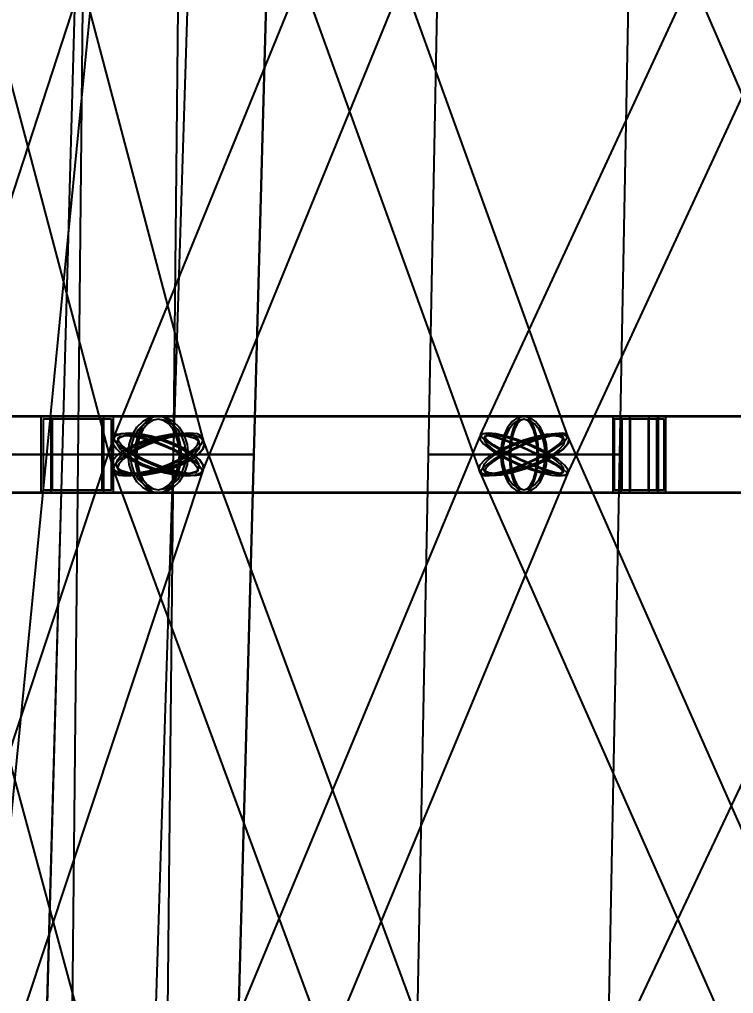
# Model space of a CAD drawing. Header units: millimetres. Extents: x -123812 to 252100, y -3000 to 639000.
# Drawn here: x -7376 to -3580, y 482135 to 487312 of the extents above; entities that cross this region are included whole.
import ezdxf

# ---------------------------------------------------------------- set-up
doc = ezdxf.new("R2010")
doc.units = ezdxf.units.MM
doc.layers.add('D-STR-DIM', color=7, linetype='Continuous', lineweight=13)
doc.layers.add('D-STR-STRC', color=7, linetype='Continuous', lineweight=25)
doc.styles.add('OpenSansCondensed-Light', font='OpenSansCondensed-Light.ttf')
doc.styles.add('TOWER_UNICODE', font='Arial Unicode.ttf')
doc.dimstyles.new('EZDXF', dxfattribs={"dimtxt": 0.25, "dimasz": 0.175, "dimexe": 0.375, "dimexo": 0.125, "dimgap": 0.1, "dimtad": 1, "dimlfac": 100, "dimzin": 12, "dimdsep": 46, "dimtxsty": 'OpenSansCondensed-Light', "dimblk": 'ARCHTICK', "dimcen": 2.5, "dimazin": 3, "dimtfac": 0.5, "dimtmove": 2, "dimatfit": 3})

# ---------------------------------------------------------------- blocks, each defined once
blk = doc.blocks.new('_ARCHTICK')
at = {"color": 0, "linetype": 'BYBLOCK', "const_width": 0.15}
blk.add_lwpolyline([(-0.5, -0.5), (0.5, 0.5)], dxfattribs=at)

msp = doc.modelspace()

# ---------------------------------------------------------------- linework, layer by layer
at = {"layer": 'D-STR-STRC'}
for points in [[(-8215, 474975.3), (-6056.2, 496975.3), (-6064.8, 496980.4), (-6090, 496986.8), (-6130.2, 496994.1), (-6182.6, 497001.8), (-6243.5, 497009.4), (-6309, 497016.4), (-6374.4, 497022.2), (-6435.4, 497026.5), (-6487.7, 497029), (-6527.9, 497029.6), (-6553.1, 497028.1), (-6561.8, 497024.7), (-8720.6, 475024.7)], [(-6659.9, 474997.4), (-6433.7, 496997.4), (-6442.3, 497006.6), (-6467.7, 497015.2), (-6508, 497022.9), (-6560.6, 497029), (-6621.9, 497033.1), (-6687.6, 497034.9), (-6753.4, 497034.4), (-6814.6, 497031.5), (-6867.2, 497026.5), (-6907.6, 497019.7), (-6933, 497011.5), (-6941.6, 497002.6), (-7167.9, 475002.6)], [(-6743, 490078.6), (-8372.6, 485078.6), (-8370.8, 485055.6), (-8352.8, 485028.8), (-8319.6, 485000), (-8273.6, 484971.2), (-8217.9, 484944.4), (-8156.2, 484921.4), (-8092.9, 484903.7), (-8032.1, 484892.6), (-7978.1, 484888.9), (-7934.5, 484892.6), (-7904.2, 484903.7), (-7889.5, 484921.4), (-6259.9, 489921.4)], [(-4832.3, 490096.3), (-6874, 485096.3), (-6872.2, 485078.6), (-6854.4, 485055.6), (-6822, 485028.8), (-6777.1, 485000), (-6722.8, 484971.2), (-6662.8, 484944.4), (-6601.1, 484921.4), (-6542.1, 484903.7), (-6489.6, 484892.6), (-6447.3, 484888.9), (-6418.1, 484892.6), (-6403.9, 484903.7), (-4362.2, 489903.7)], [(-6741.7, 489921.4), (-4934.7, 484921.4), (-4926.4, 484903.7), (-4902.3, 484892.6), (-4864.1, 484888.9), (-4814.2, 484892.6), (-4756.3, 484903.7), (-4694.1, 484921.4), (-4631.9, 484944.4), (-4574, 484971.2), (-4524.3, 485000), (-4486.2, 485028.8), (-4462.3, 485055.6), (-4454.2, 485078.6), (-6261.2, 490078.6)], [(-2609.8, 490107.4), (-4924.6, 485107.4), (-4921.8, 485096.3), (-4903.4, 485078.6), (-4870.9, 485055.6), (-4826.3, 485028.8), (-4772.7, 485000), (-4713.8, 484971.2), (-4653.6, 484944.4), (-4596.2, 484921.4), (-4545.4, 484903.7), (-4504.8, 484892.6), (-4477.2, 484888.9), (-4464.3, 484892.6), (-2149.6, 489892.6)], [(-2196.1, 485096.3), (-4363.3, 490096.3), (-4370.8, 490107.4), (-4393.8, 490111.1), (-4430.6, 490107.4), (-4478.8, 490096.3), (-4535, 490078.6), (-4595.5, 490055.6), (-4656.1, 490028.8), (-4712.7, 490000), (-4761.4, 489971.2), (-4798.9, 489944.4), (-4822.7, 489921.4), (-4831.1, 489903.7), (-2663.9, 484903.7)], [(-8209.3, 489944.4), (-6885.6, 484944.4), (-6877.5, 484921.4), (-6853.1, 484903.7), (-6814.1, 484892.6), (-6763.2, 484888.9), (-6703.8, 484892.6), (-6640, 484903.7), (-6576.1, 484921.4), (-6516.5, 484944.4), (-6465.2, 484971.2), (-6425.8, 485000), (-6400.9, 485028.8), (-6392.3, 485055.6), (-7715.9, 490055.6)], [(-8131, 484796.8), (-6638.9, 484796.8), (-6597.2, 484803.7), (-6558.3, 484824), (-6525, 484856.3), (-6499.3, 484898.4), (-6483.2, 484947.4), (-6477.7, 485000), (-6483.2, 485052.6), (-6499.3, 485101.6), (-6525, 485143.7), (-6558.3, 485176), (-6597.2, 485196.3), (-6638.9, 485203.2), (-8131, 485203.2)], [(-8131, 484796.8), (-6638.9, 484796.8), (-6597.2, 484803.7), (-6558.3, 484824), (-6525, 484856.3), (-6499.3, 484898.4), (-6483.2, 484947.4), (-6477.7, 485000), (-6483.2, 485052.6), (-6499.3, 485101.6), (-6525, 485143.7), (-6558.3, 485176), (-6597.2, 485196.3), (-6638.9, 485203.2), (-8131, 485203.2)], [(-2430, 485203.2), (-4694.4, 485203.2), (-4714.6, 485196.3), (-4733.3, 485176), (-4749.4, 485143.7), (-4761.8, 485101.6), (-4769.6, 485052.6), (-4772.2, 485000), (-4769.6, 484947.4), (-4761.8, 484898.4), (-4749.4, 484856.3), (-4733.3, 484824), (-4714.6, 484803.7), (-4694.4, 484796.8), (-2430, 484796.8)], [(-2430, 485203.2), (-4694.4, 485203.2), (-4714.6, 485196.3), (-4733.3, 485176), (-4749.4, 485143.7), (-4761.8, 485101.6), (-4769.6, 485052.6), (-4772.2, 485000), (-4769.6, 484947.4), (-4761.8, 484898.4), (-4749.4, 484856.3), (-4733.3, 484824), (-4714.6, 484803.7), (-4694.4, 484796.8), (-2430, 484796.8)], [(-8058.3, 479920.1), (-6397.8, 484920.1), (-6399.3, 484943.5), (-6417.1, 484970.8), (-6450, 485000), (-6495.8, 485029.2), (-6551.4, 485056.5), (-6612.9, 485079.9), (-6676.2, 485097.9), (-6736.9, 485109.2), (-6791, 485113), (-6834.7, 485109.2), (-6865.1, 485097.9), (-6880.1, 485079.9), (-8540.5, 480079.9)], [(-6530, 480056.5), (-7884.6, 485056.5), (-7892.7, 485079.9), (-7917.1, 485097.9), (-7956.1, 485109.2), (-8007, 485113), (-8066.3, 485109.2), (-8130, 485097.9), (-8193.8, 485079.9), (-8253.4, 485056.5), (-8304.6, 485029.2), (-8343.9, 485000), (-8368.8, 484970.8), (-8377.4, 484943.5), (-7022.8, 479943.5)], [(-6542.1, 479902.1), (-4460.1, 484902.1), (-4461.7, 484920.1), (-4479.1, 484943.5), (-4511.3, 484970.8), (-4555.9, 485000), (-4610, 485029.2), (-4669.8, 485056.5), (-4731.3, 485079.9), (-4790.3, 485097.9), (-4842.8, 485109.2), (-4885.1, 485113), (-4914.5, 485109.2), (-4928.8, 485097.9), (-7010.8, 480097.9)], [(-4552, 480079.9), (-6399.3, 485079.9), (-6407.5, 485097.9), (-6431.6, 485109.2), (-6469.8, 485113), (-6519.5, 485109.2), (-6577.3, 485097.9), (-6639.4, 485079.9), (-6701.4, 485056.5), (-6759.2, 485029.2), (-6808.7, 485000), (-6846.7, 484970.8), (-6870.6, 484943.5), (-6878.6, 484920.1), (-5031.4, 479920.1)], [(-4562.4, 479890.8), (-2200.7, 484890.8), (-2203.4, 484902.1), (-2221.4, 484920.1), (-2253.7, 484943.5), (-2298, 484970.8), (-2351.3, 485000), (-2410, 485029.2), (-2470, 485056.5), (-2527.3, 485079.9), (-2578, 485097.9), (-2618.6, 485109.2), (-2646.3, 485113), (-2659.3, 485109.2), (-5020.9, 480109.2)], [(-2247.2, 480097.9), (-4461.3, 485097.9), (-4468.8, 485109.2), (-4491.7, 485113), (-4528.4, 485109.2), (-4576.4, 485097.9), (-4632.5, 485079.9), (-4692.8, 485056.5), (-4753.2, 485029.2), (-4809.6, 485000), (-4858.1, 484970.8), (-4895.5, 484943.5), (-4919.2, 484920.1), (-4927.6, 484902.1), (-2713.5, 479902.1)]]:
    msp.add_lwpolyline(points, dxfattribs=at)
for points in [[(-7579.3, 485000), (-6557.8, 485000), (-6400.2, 490000), (-7419.4, 490000)], [(-7149.7, 485000), (-6128.2, 485000), (-5991.8, 490000), (-7011.1, 490000)], [(-7148.1, 485000), (-6129.8, 485000), (-5992.8, 490000), (-7010.1, 490000)], [(-5203.6, 485000), (-4185.3, 485000), (-4088.6, 490000), (-5105.9, 490000)], [(-5203.6, 485000), (-4185.3, 485000), (-4088.6, 490000), (-5105.9, 490000)], [(-6800.2, 485000), (-6794.7, 484947.4), (-6778.6, 484898.4), (-6752.9, 484856.3), (-6719.6, 484824), (-6680.7, 484803.7), (-6638.9, 484796.8), (-6597.2, 484803.7), (-6558.3, 484824), (-6525, 484856.3), (-6499.3, 484898.4), (-6483.2, 484947.4), (-6477.7, 485000), (-6483.2, 485052.6), (-6499.3, 485101.6), (-6525, 485143.7), (-6558.3, 485176), (-6597.2, 485196.3), (-6638.9, 485203.2), (-6680.7, 485196.3), (-6719.6, 485176), (-6752.9, 485143.7), (-6778.6, 485101.6), (-6794.7, 485052.6)], [(-6800.2, 485000), (-6794.7, 484947.4), (-6778.6, 484898.4), (-6752.9, 484856.3), (-6719.6, 484824), (-6680.7, 484803.7), (-6638.9, 484796.8), (-6597.2, 484803.7), (-6558.3, 484824), (-6525, 484856.3), (-6499.3, 484898.4), (-6483.2, 484947.4), (-6477.7, 485000), (-6483.2, 485052.6), (-6499.3, 485101.6), (-6525, 485143.7), (-6558.3, 485176), (-6597.2, 485196.3), (-6638.9, 485203.2), (-6680.7, 485196.3), (-6719.6, 485176), (-6752.9, 485143.7), (-6778.6, 485101.6), (-6794.7, 485052.6)], [(-6762.6, 485000), (-6758.4, 484947.4), (-6746.1, 484898.4), (-6726.4, 484856.3), (-6700.8, 484824), (-6671, 484803.7), (-6638.9, 484796.8), (-4694.4, 484796.8), (-4662.4, 484803.7), (-4632.6, 484824), (-4607, 484856.3), (-4587.3, 484898.4), (-4575, 484947.4), (-4570.7, 485000), (-4575, 485052.6), (-4587.3, 485101.6), (-4607, 485143.7), (-4632.6, 485176), (-4662.4, 485196.3), (-4694.4, 485203.2), (-6638.9, 485203.2), (-6671, 485196.3), (-6700.8, 485176), (-6726.4, 485143.7), (-6746.1, 485101.6), (-6758.4, 485052.6)], [(-6762.6, 485000), (-6758.4, 484947.4), (-6746.1, 484898.4), (-6726.4, 484856.3), (-6700.8, 484824), (-6671, 484803.7), (-6638.9, 484796.8), (-6606.9, 484803.7), (-6577.1, 484824), (-6551.5, 484856.3), (-6531.8, 484898.4), (-6519.5, 484947.4), (-6515.2, 485000), (-6519.5, 485052.6), (-6531.8, 485101.6), (-6551.5, 485143.7), (-6577.1, 485176), (-6606.9, 485196.3), (-6638.9, 485203.2), (-6671, 485196.3), (-6700.8, 485176), (-6726.4, 485143.7), (-6746.1, 485101.6), (-6758.4, 485052.6)], [(-6762.6, 485000), (-6758.4, 484947.4), (-6746.1, 484898.4), (-6726.4, 484856.3), (-6700.8, 484824), (-6671, 484803.7), (-6638.9, 484796.8), (-4694.4, 484796.8), (-4662.4, 484803.7), (-4632.6, 484824), (-4607, 484856.3), (-4587.3, 484898.4), (-4575, 484947.4), (-4570.7, 485000), (-4575, 485052.6), (-4587.3, 485101.6), (-4607, 485143.7), (-4632.6, 485176), (-4662.4, 485196.3), (-4694.4, 485203.2), (-6638.9, 485203.2), (-6671, 485196.3), (-6700.8, 485176), (-6726.4, 485143.7), (-6746.1, 485101.6), (-6758.4, 485052.6)], [(-6762.6, 485000), (-6758.4, 484947.4), (-6746.1, 484898.4), (-6726.4, 484856.3), (-6700.8, 484824), (-6671, 484803.7), (-6638.9, 484796.8), (-6606.9, 484803.7), (-6577.1, 484824), (-6551.5, 484856.3), (-6531.8, 484898.4), (-6519.5, 484947.4), (-6515.2, 485000), (-6519.5, 485052.6), (-6531.8, 485101.6), (-6551.5, 485143.7), (-6577.1, 485176), (-6606.9, 485196.3), (-6638.9, 485203.2), (-6671, 485196.3), (-6700.8, 485176), (-6726.4, 485143.7), (-6746.1, 485101.6), (-6758.4, 485052.6)], [(-4818.1, 485000), (-4813.9, 484947.4), (-4801.6, 484898.4), (-4781.9, 484856.3), (-4756.3, 484824), (-4726.5, 484803.7), (-4694.4, 484796.8), (-4662.4, 484803.7), (-4632.6, 484824), (-4607, 484856.3), (-4587.3, 484898.4), (-4575, 484947.4), (-4570.7, 485000), (-4575, 485052.6), (-4587.3, 485101.6), (-4607, 485143.7), (-4632.6, 485176), (-4662.4, 485196.3), (-4694.4, 485203.2), (-4726.5, 485196.3), (-4756.3, 485176), (-4781.9, 485143.7), (-4801.6, 485101.6), (-4813.9, 485052.6)], [(-4818.1, 485000), (-4813.9, 484947.4), (-4801.6, 484898.4), (-4781.9, 484856.3), (-4756.3, 484824), (-4726.5, 484803.7), (-4694.4, 484796.8), (-4662.4, 484803.7), (-4632.6, 484824), (-4607, 484856.3), (-4587.3, 484898.4), (-4575, 484947.4), (-4570.7, 485000), (-4575, 485052.6), (-4587.3, 485101.6), (-4607, 485143.7), (-4632.6, 485176), (-4662.4, 485196.3), (-4694.4, 485203.2), (-4726.5, 485196.3), (-4756.3, 485176), (-4781.9, 485143.7), (-4801.6, 485101.6), (-4813.9, 485052.6)], [(-4772.2, 485000), (-4769.6, 484947.4), (-4761.8, 484898.4), (-4749.4, 484856.3), (-4733.3, 484824), (-4714.6, 484803.7), (-4694.4, 484796.8), (-4674.3, 484803.7), (-4655.6, 484824), (-4639.5, 484856.3), (-4627.1, 484898.4), (-4619.3, 484947.4), (-4616.7, 485000), (-4619.3, 485052.6), (-4627.1, 485101.6), (-4639.5, 485143.7), (-4655.6, 485176), (-4674.3, 485196.3), (-4694.4, 485203.2), (-4714.6, 485196.3), (-4733.3, 485176), (-4749.4, 485143.7), (-4761.8, 485101.6), (-4769.6, 485052.6)], [(-4772.2, 485000), (-4769.6, 484947.4), (-4761.8, 484898.4), (-4749.4, 484856.3), (-4733.3, 484824), (-4714.6, 484803.7), (-4694.4, 484796.8), (-4674.3, 484803.7), (-4655.6, 484824), (-4639.5, 484856.3), (-4627.1, 484898.4), (-4619.3, 484947.4), (-4616.7, 485000), (-4619.3, 485052.6), (-4627.1, 485101.6), (-4639.5, 485143.7), (-4655.6, 485176), (-4674.3, 485196.3), (-4694.4, 485203.2), (-4714.6, 485196.3), (-4733.3, 485176), (-4749.4, 485143.7), (-4761.8, 485101.6), (-4769.6, 485052.6)], [(-8355.2, 484800), (-6875.4, 484800), (-6875.4, 485200), (-8355.2, 485200)], [(-8355.2, 484800), (-6875.4, 484800), (-6875.4, 485200), (-8355.2, 485200)], [(-8232.2, 484800), (-3979.9, 484800), (-3979.9, 485200), (-8232.2, 485200)], [(-6875.4, 485200), (-7261.7, 485200), (-7261.7, 484800), (-6875.4, 484800)], [(-6875.4, 485200), (-7261.7, 485200), (-7261.7, 484800), (-6875.4, 484800)], [(-6886.9, 485188), (-7250.1, 485188), (-7250.1, 484812), (-6886.9, 484812)], [(-6886.9, 485188), (-7250.1, 485188), (-7250.1, 484812), (-6886.9, 484812)], [(-7210, 484800), (-3939.6, 484800), (-3939.6, 485200), (-7210, 485200)], [(-6927.1, 485200), (-7210, 485200), (-7210, 484800), (-6927.1, 484800)], [(-7210, 484800), (-3939.6, 484800), (-3939.6, 485200), (-7210, 485200)], [(-6927.1, 485200), (-7210, 485200), (-7210, 484800), (-6927.1, 484800)], [(-6935.6, 485188), (-7201.5, 485188), (-7201.5, 484812), (-6935.6, 484812)], [(-6935.6, 485188), (-7201.5, 485188), (-7201.5, 484812), (-6935.6, 484812)], [(-6787.5, 485000), (-6782.4, 484951.5), (-6767.6, 484906.4), (-6744, 484867.6), (-6713.2, 484837.9), (-6677.4, 484819.2), (-6638.9, 484812.8), (-6600.5, 484819.2), (-6564.7, 484837.9), (-6533.9, 484867.6), (-6510.3, 484906.4), (-6495.5, 484951.5), (-6490.4, 485000), (-6495.5, 485048.5), (-6510.3, 485093.6), (-6533.9, 485132.4), (-6564.7, 485162.1), (-6600.5, 485180.8), (-6638.9, 485187.2), (-6677.4, 485180.8), (-6713.2, 485162.1), (-6744, 485132.4), (-6767.6, 485093.6), (-6782.4, 485048.5)], [(-6787.5, 485000), (-6782.4, 484951.5), (-6767.6, 484906.4), (-6744, 484867.6), (-6713.2, 484837.9), (-6677.4, 484819.2), (-6638.9, 484812.8), (-6600.5, 484819.2), (-6564.7, 484837.9), (-6533.9, 484867.6), (-6510.3, 484906.4), (-6495.5, 484951.5), (-6490.4, 485000), (-6495.5, 485048.5), (-6510.3, 485093.6), (-6533.9, 485132.4), (-6564.7, 485162.1), (-6600.5, 485180.8), (-6638.9, 485187.2), (-6677.4, 485180.8), (-6713.2, 485162.1), (-6744, 485132.4), (-6767.6, 485093.6), (-6782.4, 485048.5)], [(-6752.9, 485000), (-6749, 484951.5), (-6737.6, 484906.4), (-6719.5, 484867.6), (-6695.9, 484837.9), (-6668.4, 484819.2), (-6638.9, 484812.8), (-6609.5, 484819.2), (-6582, 484837.9), (-6558.4, 484867.6), (-6540.3, 484906.4), (-6528.9, 484951.5), (-6525, 485000), (-6528.9, 485048.5), (-6540.3, 485093.6), (-6558.4, 485132.4), (-6582, 485162.1), (-6609.5, 485180.8), (-6638.9, 485187.2), (-6668.4, 485180.8), (-6695.9, 485162.1), (-6719.5, 485132.4), (-6737.6, 485093.6), (-6749, 485048.5)], [(-6752.9, 485000), (-6749, 484951.5), (-6737.6, 484906.4), (-6719.5, 484867.6), (-6695.9, 484837.9), (-6668.4, 484819.2), (-6638.9, 484812.8), (-6609.5, 484819.2), (-6582, 484837.9), (-6558.4, 484867.6), (-6540.3, 484906.4), (-6528.9, 484951.5), (-6525, 485000), (-6528.9, 485048.5), (-6540.3, 485093.6), (-6558.4, 485132.4), (-6582, 485162.1), (-6609.5, 485180.8), (-6638.9, 485187.2), (-6668.4, 485180.8), (-6695.9, 485162.1), (-6719.5, 485132.4), (-6737.6, 485093.6), (-6749, 485048.5)], [(-4808.4, 485000), (-4804.5, 484951.5), (-4793.1, 484906.4), (-4775, 484867.6), (-4751.4, 484837.9), (-4723.9, 484819.2), (-4694.4, 484812.8), (-4664.9, 484819.2), (-4637.5, 484837.9), (-4613.9, 484867.6), (-4595.8, 484906.4), (-4584.4, 484951.5), (-4580.5, 485000), (-4584.4, 485048.5), (-4595.8, 485093.6), (-4613.9, 485132.4), (-4637.5, 485162.1), (-4664.9, 485180.8), (-4694.4, 485187.2), (-4723.9, 485180.8), (-4751.4, 485162.1), (-4775, 485132.4), (-4793.1, 485093.6), (-4804.5, 485048.5)], [(-4808.4, 485000), (-4804.5, 484951.5), (-4793.1, 484906.4), (-4775, 484867.6), (-4751.4, 484837.9), (-4723.9, 484819.2), (-4694.4, 484812.8), (-4664.9, 484819.2), (-4637.5, 484837.9), (-4613.9, 484867.6), (-4595.8, 484906.4), (-4584.4, 484951.5), (-4580.5, 485000), (-4584.4, 485048.5), (-4595.8, 485093.6), (-4613.9, 485132.4), (-4637.5, 485162.1), (-4664.9, 485180.8), (-4694.4, 485187.2), (-4723.9, 485180.8), (-4751.4, 485162.1), (-4775, 485132.4), (-4793.1, 485093.6), (-4804.5, 485048.5)], [(-4766.1, 485000), (-4763.6, 484951.5), (-4756.5, 484906.4), (-4745.1, 484867.6), (-4730.3, 484837.9), (-4713, 484819.2), (-4694.4, 484812.8), (-4675.9, 484819.2), (-4658.6, 484837.9), (-4643.8, 484867.6), (-4632.4, 484906.4), (-4625.2, 484951.5), (-4622.8, 485000), (-4625.2, 485048.5), (-4632.4, 485093.6), (-4643.8, 485132.4), (-4658.6, 485162.1), (-4675.9, 485180.8), (-4694.4, 485187.2), (-4713, 485180.8), (-4730.3, 485162.1), (-4745.1, 485132.4), (-4756.5, 485093.6), (-4763.6, 485048.5)], [(-4766.1, 485000), (-4763.6, 484951.5), (-4756.5, 484906.4), (-4745.1, 484867.6), (-4730.3, 484837.9), (-4713, 484819.2), (-4694.4, 484812.8), (-4675.9, 484819.2), (-4658.6, 484837.9), (-4643.8, 484867.6), (-4632.4, 484906.4), (-4625.2, 484951.5), (-4622.8, 485000), (-4625.2, 485048.5), (-4632.4, 485093.6), (-4643.8, 485132.4), (-4658.6, 485162.1), (-4675.9, 485180.8), (-4694.4, 485187.2), (-4713, 485180.8), (-4730.3, 485162.1), (-4745.1, 485132.4), (-4756.5, 485093.6), (-4763.6, 485048.5)], [(-3939.6, 485200), (-4222.4, 485200), (-4222.4, 484800), (-3939.6, 484800)], [(-3939.6, 485200), (-4222.4, 485200), (-4222.4, 484800), (-3939.6, 484800)], [(-3948.1, 485188), (-4214, 485188), (-4214, 484812), (-3948.1, 484812)], [(-3948.1, 485188), (-4214, 485188), (-4214, 484812), (-3948.1, 484812)], [(-3979.9, 485200), (-4182.2, 485200), (-4182.2, 484800), (-3979.9, 484800)], [(-4179.9, 484800), (98.9, 484800), (98.9, 485200), (-4179.9, 485200)], [(-3982.2, 485200), (-4179.9, 485200), (-4179.9, 484800), (-3982.2, 484800)], [(-3985.9, 485188), (-4176.1, 485188), (-4176.1, 484812), (-3985.9, 484812)], [(-3988.1, 485188), (-4173.9, 485188), (-4173.9, 484812), (-3988.1, 484812)], [(-4132.8, 484800), (51.8, 484800), (51.8, 485200), (-4132.8, 485200)], [(-4029.3, 485200), (-4132.8, 485200), (-4132.8, 484800), (-4029.3, 484800)], [(-4132.8, 484800), (51.8, 484800), (51.8, 485200), (-4132.8, 485200)], [(-4029.3, 485200), (-4132.8, 485200), (-4132.8, 484800), (-4029.3, 484800)], [(-4032.4, 485188), (-4129.7, 485188), (-4129.7, 484812), (-4032.4, 484812)], [(-4032.4, 485188), (-4129.7, 485188), (-4129.7, 484812), (-4032.4, 484812)], [(-6425.8, 485000), (-6465.2, 484971.2), (-6516.5, 484944.4), (-6576.1, 484921.4), (-6640, 484903.7), (-6703.8, 484892.6), (-6763.2, 484888.9), (-6814.1, 484892.6), (-6853.1, 484903.7), (-6877.5, 484921.4), (-6885.6, 484944.4), (-6877, 484971.2), (-6852.1, 485000), (-6812.7, 485028.8), (-6761.4, 485055.6), (-6701.8, 485078.6), (-6637.9, 485096.3), (-6574.1, 485107.4), (-6514.7, 485111.1), (-6463.8, 485107.4), (-6424.8, 485096.3), (-6400.4, 485078.6), (-6392.3, 485055.6), (-6400.9, 485028.8)], [(-6827.8, 485000), (-6782.1, 484970.8), (-6726.5, 484943.5), (-6665, 484920.1), (-6601.7, 484902.1), (-6541, 484890.8), (-6486.9, 484887), (-6443.2, 484890.8), (-6412.8, 484902.1), (-6397.8, 484920.1), (-6399.3, 484943.5), (-6417.1, 484970.8), (-6450, 485000), (-6495.8, 485029.2), (-6551.4, 485056.5), (-6612.9, 485079.9), (-6676.2, 485097.9), (-6736.9, 485109.2), (-6791, 485113), (-6834.7, 485109.2), (-6865.1, 485097.9), (-6880.1, 485079.9), (-6878.6, 485056.5), (-6860.8, 485029.2)], [(-6808.7, 485000), (-6846.7, 484970.8), (-6870.6, 484943.5), (-6878.6, 484920.1), (-6870.4, 484902.1), (-6846.3, 484890.8), (-6808.1, 484887), (-6758.4, 484890.8), (-6700.6, 484902.1), (-6638.5, 484920.1), (-6576.5, 484943.5), (-6518.7, 484970.8), (-6469.1, 485000), (-6431.1, 485029.2), (-6407.3, 485056.5), (-6399.3, 485079.9), (-6407.5, 485097.9), (-6431.6, 485109.2), (-6469.8, 485113), (-6519.5, 485109.2), (-6577.3, 485097.9), (-6639.4, 485079.9), (-6701.4, 485056.5), (-6759.2, 485029.2)], [(-6500.8, 485000), (-6455.9, 484971.2), (-6423.5, 484944.4), (-6405.7, 484921.4), (-6403.9, 484903.7), (-6418.1, 484892.6), (-6447.3, 484888.9), (-6489.6, 484892.6), (-6542.1, 484903.7), (-6601.1, 484921.4), (-6662.8, 484944.4), (-6722.8, 484971.2), (-6777.1, 485000), (-6822, 485028.8), (-6854.4, 485055.6), (-6872.2, 485078.6), (-6874, 485096.3), (-6859.8, 485107.4), (-6830.6, 485111.1), (-6788.3, 485107.4), (-6735.8, 485096.3), (-6676.8, 485078.6), (-6615.1, 485055.6), (-6555.1, 485028.8)], [(-6446.8, 485000), (-6482.3, 484974.1), (-6528.5, 484949.9), (-6582.3, 484929.1), (-6639.9, 484913.2), (-6697.4, 484903.2), (-6751, 484899.8), (-6796.9, 484903.2), (-6832, 484913.2), (-6854, 484929.1), (-6861.4, 484949.9), (-6853.5, 484974.1), (-6831.1, 485000), (-6795.6, 485025.9), (-6749.3, 485050.1), (-6695.6, 485070.9), (-6638, 485086.8), (-6580.5, 485096.8), (-6526.9, 485100.2), (-6481, 485096.8), (-6445.9, 485086.8), (-6423.9, 485070.9), (-6416.5, 485050.1), (-6424.4, 485025.9)], [(-6809.3, 485000), (-6768, 484973.6), (-6717.9, 484949.1), (-6662.4, 484928), (-6605.4, 484911.8), (-6550.6, 484901.6), (-6501.8, 484898.1), (-6462.4, 484901.6), (-6435.1, 484911.8), (-6421.6, 484928), (-6422.9, 484949.1), (-6439, 484973.6), (-6468.6, 485000), (-6509.9, 485026.4), (-6560, 485050.9), (-6615.5, 485072), (-6672.5, 485088.2), (-6727.3, 485098.4), (-6776, 485101.9), (-6815.5, 485098.4), (-6842.8, 485088.2), (-6856.3, 485072), (-6855, 485050.9), (-6838.9, 485026.4)], [(-6792, 485000), (-6826.3, 484973.6), (-6847.8, 484949.1), (-6855, 484928), (-6847.6, 484911.8), (-6825.9, 484901.6), (-6791.5, 484898.1), (-6746.7, 484901.6), (-6694.5, 484911.8), (-6638.6, 484928), (-6582.6, 484949.1), (-6530.6, 484973.6), (-6485.9, 485000), (-6451.6, 485026.4), (-6430.1, 485050.9), (-6422.8, 485072), (-6430.3, 485088.2), (-6452, 485098.4), (-6486.4, 485101.9), (-6531.2, 485098.4), (-6583.4, 485088.2), (-6639.3, 485072), (-6695.3, 485050.9), (-6747.3, 485026.4)], [(-6514.4, 485000), (-6473.9, 484974.1), (-6444.7, 484949.9), (-6428.7, 484929.1), (-6427, 484913.2), (-6439.8, 484903.2), (-6466.2, 484899.8), (-6504.3, 484903.2), (-6551.6, 484913.2), (-6604.9, 484929.1), (-6660.4, 484949.9), (-6714.6, 484974.1), (-6763.5, 485000), (-6804, 485025.9), (-6833.2, 485050.1), (-6849.2, 485070.9), (-6850.9, 485086.8), (-6838.1, 485096.8), (-6811.7, 485100.2), (-6773.6, 485096.8), (-6726.3, 485086.8), (-6673, 485070.9), (-6617.5, 485050.1), (-6563.3, 485025.9)], [(-4524.3, 485000), (-4574, 484971.2), (-4631.9, 484944.4), (-4694.1, 484921.4), (-4756.3, 484903.7), (-4814.2, 484892.6), (-4864.1, 484888.9), (-4902.3, 484892.6), (-4926.4, 484903.7), (-4934.7, 484921.4), (-4926.6, 484944.4), (-4902.7, 484971.2), (-4864.5, 485000), (-4814.9, 485028.8), (-4757, 485055.6), (-4694.8, 485078.6), (-4632.6, 485096.3), (-4574.6, 485107.4), (-4524.8, 485111.1), (-4486.6, 485107.4), (-4462.5, 485096.3), (-4454.2, 485078.6), (-4462.3, 485055.6), (-4486.2, 485028.8)], [(-4833, 485000), (-4778.9, 484970.8), (-4719.1, 484943.5), (-4657.6, 484920.1), (-4598.6, 484902.1), (-4546.1, 484890.8), (-4503.8, 484887), (-4474.4, 484890.8), (-4460.1, 484902.1), (-4461.7, 484920.1), (-4479.1, 484943.5), (-4511.3, 484970.8), (-4555.9, 485000), (-4610, 485029.2), (-4669.8, 485056.5), (-4731.3, 485079.9), (-4790.3, 485097.9), (-4842.8, 485109.2), (-4885.1, 485113), (-4914.5, 485109.2), (-4928.8, 485097.9), (-4927.2, 485079.9), (-4909.7, 485056.5), (-4877.6, 485029.2)], [(-4809.6, 485000), (-4858.1, 484970.8), (-4895.5, 484943.5), (-4919.2, 484920.1), (-4927.6, 484902.1), (-4920.1, 484890.8), (-4897.2, 484887), (-4860.5, 484890.8), (-4812.5, 484902.1), (-4756.4, 484920.1), (-4696.1, 484943.5), (-4635.7, 484970.8), (-4579.3, 485000), (-4530.8, 485029.2), (-4493.4, 485056.5), (-4469.7, 485079.9), (-4461.3, 485097.9), (-4468.8, 485109.2), (-4491.7, 485113), (-4528.4, 485109.2), (-4576.4, 485097.9), (-4632.5, 485079.9), (-4692.8, 485056.5), (-4753.2, 485029.2)], [(-4616.1, 485000), (-4562.6, 484971.2), (-4518, 484944.4), (-4485.4, 484921.4), (-4467.1, 484903.7), (-4464.3, 484892.6), (-4477.2, 484888.9), (-4504.8, 484892.6), (-4545.4, 484903.7), (-4596.2, 484921.4), (-4653.6, 484944.4), (-4713.8, 484971.2), (-4772.7, 485000), (-4826.3, 485028.8), (-4870.9, 485055.6), (-4903.4, 485078.6), (-4921.8, 485096.3), (-4924.6, 485107.4), (-4911.7, 485111.1), (-4884, 485107.4), (-4843.5, 485096.3), (-4792.7, 485078.6), (-4735.3, 485055.6), (-4675, 485028.8)], [(-4541.1, 485000), (-4585.9, 484974.1), (-4638.1, 484949.9), (-4694.1, 484929.1), (-4750.2, 484913.2), (-4802.5, 484903.2), (-4847.4, 484899.8), (-4881.8, 484903.2), (-4903.6, 484913.2), (-4911, 484929.1), (-4903.7, 484949.9), (-4882.2, 484974.1), (-4847.8, 485000), (-4803, 485025.9), (-4750.8, 485050.1), (-4694.8, 485070.9), (-4638.7, 485086.8), (-4586.4, 485096.8), (-4541.5, 485100.2), (-4507, 485096.8), (-4485.3, 485086.8), (-4477.9, 485070.9), (-4485.2, 485050.1), (-4506.7, 485025.9)], [(-4819.3, 485000), (-4770.6, 484973.6), (-4716.6, 484949.1), (-4661.2, 484928), (-4608, 484911.8), (-4560.7, 484901.6), (-4522.5, 484898.1), (-4496.1, 484901.6), (-4483.1, 484911.8), (-4484.6, 484928), (-4500.3, 484949.1), (-4529.3, 484973.6), (-4569.6, 485000), (-4618.3, 485026.4), (-4672.2, 485050.9), (-4727.7, 485072), (-4780.9, 485088.2), (-4828.2, 485098.4), (-4866.4, 485101.9), (-4892.8, 485098.4), (-4905.8, 485088.2), (-4904.3, 485072), (-4888.6, 485050.9), (-4859.6, 485026.4)], [(-4798.2, 485000), (-4842, 484973.6), (-4875.7, 484949.1), (-4897.1, 484928), (-4904.7, 484911.8), (-4897.9, 484901.6), (-4877.3, 484898.1), (-4844.2, 484901.6), (-4800.9, 484911.8), (-4750.3, 484928), (-4696, 484949.1), (-4641.5, 484973.6), (-4590.7, 485000), (-4546.9, 485026.4), (-4513.2, 485050.9), (-4491.8, 485072), (-4484.2, 485088.2), (-4491, 485098.4), (-4511.6, 485101.9), (-4544.7, 485098.4), (-4588, 485088.2), (-4638.6, 485072), (-4692.9, 485050.9), (-4747.4, 485026.4)], [(-4623.8, 485000), (-4575.6, 484974.1), (-4535.4, 484949.9), (-4506, 484929.1), (-4489.5, 484913.2), (-4487, 484903.2), (-4498.6, 484899.8), (-4523.5, 484903.2), (-4560.1, 484913.2), (-4605.9, 484929.1), (-4657.6, 484949.9), (-4711.9, 484974.1), (-4765, 485000), (-4813.3, 485025.9), (-4853.5, 485050.1), (-4882.9, 485070.9), (-4899.4, 485086.8), (-4901.9, 485096.8), (-4890.3, 485100.2), (-4865.4, 485096.8), (-4828.8, 485086.8), (-4783, 485070.9), (-4731.2, 485050.1), (-4677, 485025.9)], [(-7739.2, 480000), (-6715.3, 480000), (-6557.8, 485000), (-7579.3, 485000)], [(-6557.8, 485000), (-6575.2, 485000), (-6626.2, 485000), (-6707.4, 485000), (-6813.2, 485000), (-6936.3, 485000), (-7068.5, 485000), (-7200.7, 485000), (-7323.9, 485000), (-7429.7, 485000), (-7510.9, 485000), (-7561.9, 485000), (-7579.3, 485000), (-7561.9, 485000), (-7510.9, 485000), (-7429.7, 485000), (-7323.9, 485000), (-7200.7, 485000), (-7068.5, 485000), (-6936.3, 485000), (-6813.2, 485000), (-6707.4, 485000), (-6626.2, 485000), (-6575.2, 485000)], [(-7288.4, 480000), (-6264.5, 480000), (-6128.2, 485000), (-7149.7, 485000)], [(-7286, 480000), (-6266.8, 480000), (-6129.8, 485000), (-7148.1, 485000)], [(-6128.2, 485000), (-6145.6, 485000), (-6196.6, 485000), (-6277.8, 485000), (-6383.6, 485000), (-6506.8, 485000), (-6638.9, 485000), (-6771.1, 485000), (-6894.3, 485000), (-7000.1, 485000), (-7081.3, 485000), (-7132.3, 485000), (-7149.7, 485000), (-7132.3, 485000), (-7081.3, 485000), (-7000.1, 485000), (-6894.3, 485000), (-6771.1, 485000), (-6638.9, 485000), (-6506.8, 485000), (-6383.6, 485000), (-6277.8, 485000), (-6196.6, 485000), (-6145.6, 485000)], [(-6129.8, 485000), (-6147.2, 485000), (-6198, 485000), (-6278.9, 485000), (-6384.4, 485000), (-6507.2, 485000), (-6638.9, 485000), (-6770.7, 485000), (-6893.5, 485000), (-6999, 485000), (-7079.9, 485000), (-7130.7, 485000), (-7148.1, 485000), (-7130.7, 485000), (-7079.9, 485000), (-6999, 485000), (-6893.5, 485000), (-6770.7, 485000), (-6638.9, 485000), (-6507.2, 485000), (-6384.4, 485000), (-6278.9, 485000), (-6198, 485000), (-6147.2, 485000)], [(-5301.3, 480000), (-4282.1, 480000), (-4185.3, 485000), (-5203.6, 485000)], [(-5301.3, 480000), (-4282.1, 480000), (-4185.3, 485000), (-5203.6, 485000)], [(-4185.3, 485000), (-4202.7, 485000), (-4253.5, 485000), (-4334.4, 485000), (-4439.9, 485000), (-4562.7, 485000), (-4694.4, 485000), (-4826.2, 485000), (-4949, 485000), (-5054.5, 485000), (-5135.4, 485000), (-5186.2, 485000), (-5203.6, 485000), (-5186.2, 485000), (-5135.4, 485000), (-5054.5, 485000), (-4949, 485000), (-4826.2, 485000), (-4694.4, 485000), (-4562.7, 485000), (-4439.9, 485000), (-4334.4, 485000), (-4253.5, 485000), (-4202.7, 485000)], [(-4185.3, 485000), (-4202.7, 485000), (-4253.5, 485000), (-4334.4, 485000), (-4439.9, 485000), (-4562.7, 485000), (-4694.4, 485000), (-4826.2, 485000), (-4949, 485000), (-5054.5, 485000), (-5135.4, 485000), (-5186.2, 485000), (-5203.6, 485000), (-5186.2, 485000), (-5135.4, 485000), (-5054.5, 485000), (-4949, 485000), (-4826.2, 485000), (-4694.4, 485000), (-4562.7, 485000), (-4439.9, 485000), (-4334.4, 485000), (-4253.5, 485000), (-4202.7, 485000)]]:
    msp.add_lwpolyline(points, close=True, dxfattribs=at)

# ---------------------------------------------------------------- dimensions: what is measured, and where the dimension line sits
at = {"layer": 'D-STR-DIM'}
msp.add_linear_dim(base=(-112000, 0), p1=(0, 0), p2=(0, 634000), angle=90, dimstyle='EZDXF', override={"dimtxt": 8400, "dimasz": 3750, "dimexe": 2100, "dimexo": 1800, "dimgap": 2100, "dimtad": 1, "dimdec": 0, "dimlfac": 1, "dimlunit": 2, "dimtxsty": 'TOWER_UNICODE', "dimclrd": 7, "dimclre": 7, "dimclrt": 7}, dxfattribs=at).render()

doc.saveas('drawing.dxf')
